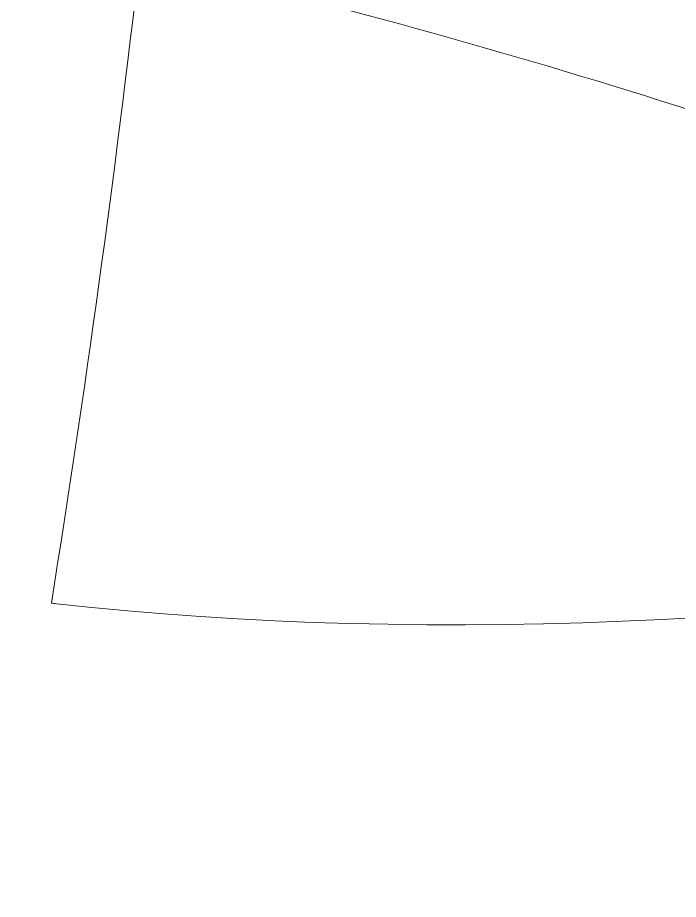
# Model space of a CAD drawing. Extents: x -864 to 2539, y -2536 to -44.
# Drawn here: x 871.73 to 881.49, y -797.21 to -784.19 of the extents above; entities that cross this region are included whole.
import ezdxf

# ---------------------------------------------------------------- set-up
doc = ezdxf.new("R2010")
doc.units = 0
doc.header["$MEASUREMENT"] = 0
doc.layers.add('Layer 1', color=7, linetype='Continuous', lineweight=0)

msp = doc.modelspace()

# ---------------------------------------------------------------- linework, layer by layer
at = {"layer": 'Layer 1'}
for points, knots in [([(978.18, -956.615), (976.98, -952.275), (974.89, -948.625), (971.93, -945.715), (967.19, -941.065), (957.91, -935.055), (943.57, -927.325), (930.41, -920.235), (918.06, -912.845), (906.82, -905.335), (940.44, -868.065), (957.48, -817.305), (957.48, -754.405), (957.48, -712.345), (949.68, -675.185), (934.29, -643.955), (918.86, -612.635), (895.81, -588.145), (865.77, -571.145), (835.78, -554.185), (799.42, -545.585), (757.68, -545.585), (726.93, -545.585), (699.07, -550.465), (674.87, -560.085), (650.63, -569.725), (629.77, -583.845), (612.87, -602.035), (595.97, -620.205), (582.9, -642.535), (574, -668.405), (565.13, -694.195), (560.63, -722.955), (560.63, -753.855), (560.63, -784.205), (564.94, -812.675), (573.45, -838.475), (581.98, -864.345), (594.86, -886.995), (611.75, -905.795), (628.65, -924.635), (649.84, -939.265), (674.73, -949.265), (699.57, -959.255), (728.03, -964.325), (759.33, -964.325), (797.42, -964.325), (830.12, -957.625), (856.54, -944.415), (870.34, -954.305), (883.24, -963.105), (894.9, -970.575), (906.85, -978.245), (917.43, -984.175), (926.34, -988.225), (935.41, -992.335), (943.28, -994.415), (949.73, -994.415), (957.88, -994.415), (964.91, -991.305), (970.64, -985.145), (970.68, -985.105), (970.72, -985.055), (970.76, -985.015), (976.47, -978.825), (979.37, -972.475), (979.37, -966.155), (979.37, -962.675), (978.97, -959.495), (978.18, -956.615)], [0, 0, 0, 0, 1, 1, 1, 2, 2, 2, 3, 3, 3, 4, 4, 4, 5, 5, 5, 6, 6, 6, 7, 7, 7, 8, 8, 8, 9, 9, 9, 10, 10, 10, 11, 11, 11, 12, 12, 12, 13, 13, 13, 14, 14, 14, 15, 15, 15, 16, 16, 16, 17, 17, 17, 18, 18, 18, 19, 19, 19, 20, 20, 20, 21, 21, 21, 22, 22, 22, 23, 23, 23, 23]), ([(873.538, -783.315), (878.682, -784.511), (883.791, -786.108), (888.826, -788.149), (892.128, -789.488), (893.546, -784.158), (890.298, -782.832), (884.967, -780.677), (879.551, -779.01), (874.094, -777.783), (874.258, -775.953), (874.402, -774.104), (874.527, -772.235), (883.64, -771.077), (892.889, -771.977), (902.018, -774.917), (905.412, -776.018), (906.844, -770.688), (903.477, -769.601), (900.149, -768.527), (896.794, -767.785), (893.453, -767.214), (899.645, -764.072), (906.247, -762.866), (913.234, -763.542), (915.674, -763.767), (916.377, -761.262), (915.462, -759.538), (915.462, -759.538), (915.515, -759.538), (915.515, -759.538), (915.435, -757.589), (913.526, -755.786), (911.537, -757.191), (905.81, -761.275), (899.499, -763.542), (892.565, -763.9), (895.177, -761.752), (897.709, -759.419), (900.056, -756.82), (902.429, -754.195), (898.518, -750.31), (896.132, -752.949), (889.971, -759.763), (882.78, -765.014), (874.745, -768.569), (874.893, -765.75), (874.997, -762.889), (875.058, -759.987), (877.49, -757.45), (879.822, -754.779), (882.025, -751.955), (884.173, -749.197), (880.275, -745.286), (878.087, -748.083), (877.118, -749.328), (876.123, -750.541), (875.108, -751.73), (875.09, -749.446), (875.043, -747.184), (874.966, -744.943), (894.351, -737.155), (920.114, -736.364), (926.559, -756.568), (932.273, -782.753), (894.527, -795.335), (872.307, -792.842), (872.282, -792.839), (872.257, -792.836), (872.232, -792.833), (872.729, -789.725), (873.169, -786.556), (873.538, -783.315)], [0, 0, 0, 0, 1, 1, 1, 2, 2, 2, 3, 3, 3, 4, 4, 4, 5, 5, 5, 6, 6, 6, 7, 7, 7, 8, 8, 8, 9, 9, 9, 10, 10, 10, 11, 11, 11, 12, 12, 12, 13, 13, 13, 14, 14, 14, 15, 15, 15, 16, 16, 16, 17, 17, 17, 18, 18, 18, 19, 19, 19, 20, 20, 20, 21, 21, 21, 22, 22, 22, 23, 23, 23, 24, 24, 24, 24]), ([(933.559, -804.324), (922.436, -802.468), (912.983, -805.265), (902.217, -807.506), (891.167, -809.804), (880.052, -809.469), (868.881, -809.186), (869.805, -805.569), (870.624, -801.833), (871.344, -797.99), (883.713, -799.111), (896.023, -798.589), (908.263, -793.598), (912.916, -791.715), (917.013, -788.958), (920.46, -785.643), (920.593, -785.656), (920.685, -785.709), (920.818, -785.709), (930.473, -785.185), (942.28, -784.313), (951.678, -788.332), (950.955, -794.882), (950.003, -801.263), (948.846, -807.489), (943.783, -806.265), (938.693, -805.181), (933.559, -804.324)], [0, 0, 0, 0, 1, 1, 1, 2, 2, 2, 3, 3, 3, 4, 4, 4, 5, 5, 5, 6, 6, 6, 7, 7, 7, 8, 8, 8, 9, 9, 9, 9])]:
    msp.add_open_spline(points, degree=3, knots=knots, dxfattribs=at)

doc.saveas('drawing.dxf')
